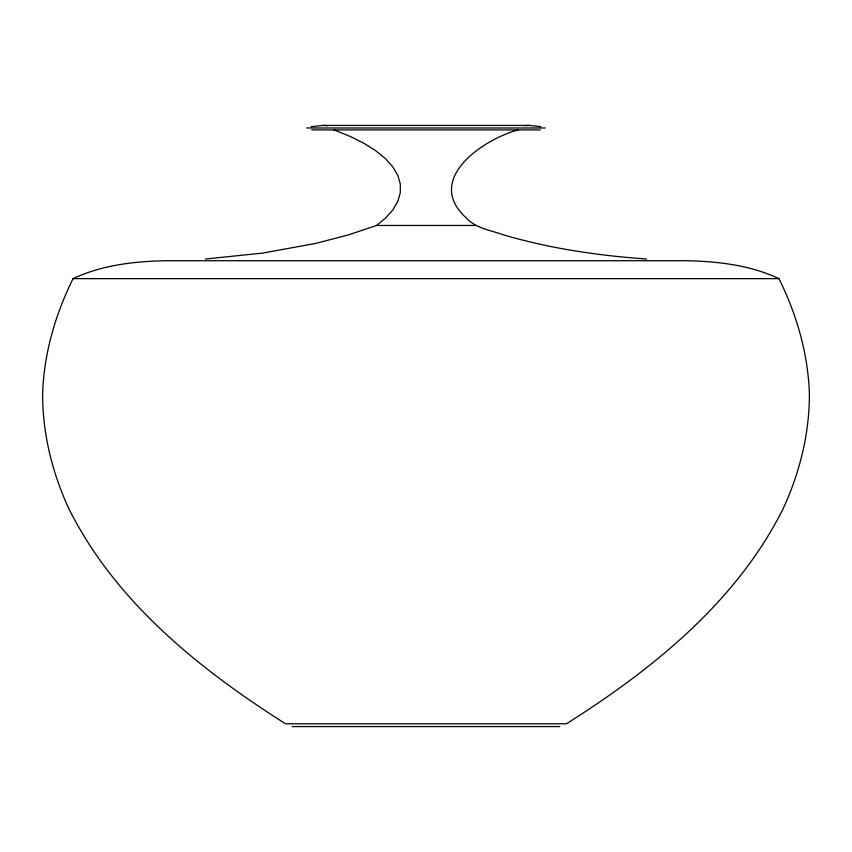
<?xml version="1.0" encoding="UTF-8"?>
<svg xmlns="http://www.w3.org/2000/svg" width="852" height="852" viewBox="0 0 852 852"><rect width="100%" height="100%" fill="white"/><g stroke="black" fill="none" stroke-linecap="round" stroke-linejoin="round"><path stroke-width="1.28" d="M73.07 278.636C55.22 314.633 43.921 353.697 42.6 393.986C42.579 433.785 52.27 472.775 68.906 508.814C115.499 601.885 199.24 669.182 285.58 723.795L566.42 723.795C652.76 669.182 736.501 601.885 783.094 508.814C799.73 472.775 809.421 433.785 809.4 393.986C808.079 353.697 796.78 314.633 778.93 278.636C750.016 265.025 717.544 261.34 685.924 260.723L166.076 260.723C134.456 261.34 101.984 265.025 73.07 278.636L778.93 278.636M205.481 259.008L262.576 253.108L315.741 243.406L348.095 234.992L376.531 225.471L385.7 217.931L392.985 209.709L397.873 201.242L400.323 192.637L400.302 183.979L397.799 175.374L392.857 166.917L385.519 158.696L375.87 150.815L364.028 143.349L350.108 136.395L334.016 129.909M517.984 129.909C482.701 139.515 423.817 179.74 466.3 217.931C476.034 228.645 490.976 230.221 503.905 234.992C520.221 239.753 536.76 243.704 553.427 247.048C584.163 253.023 615.293 256.846 646.519 259.008M311.15 126.66L322.865 125.425L529.135 125.425L540.85 126.66M524.055 125.659L529.135 125.425M306.763 127.981L545.237 127.981M311.704 129.909L540.296 129.909M376.531 225.471L475.469 225.471M292.119 726.575L559.881 726.575M322.865 125.425L327.945 125.659"/></g></svg>
